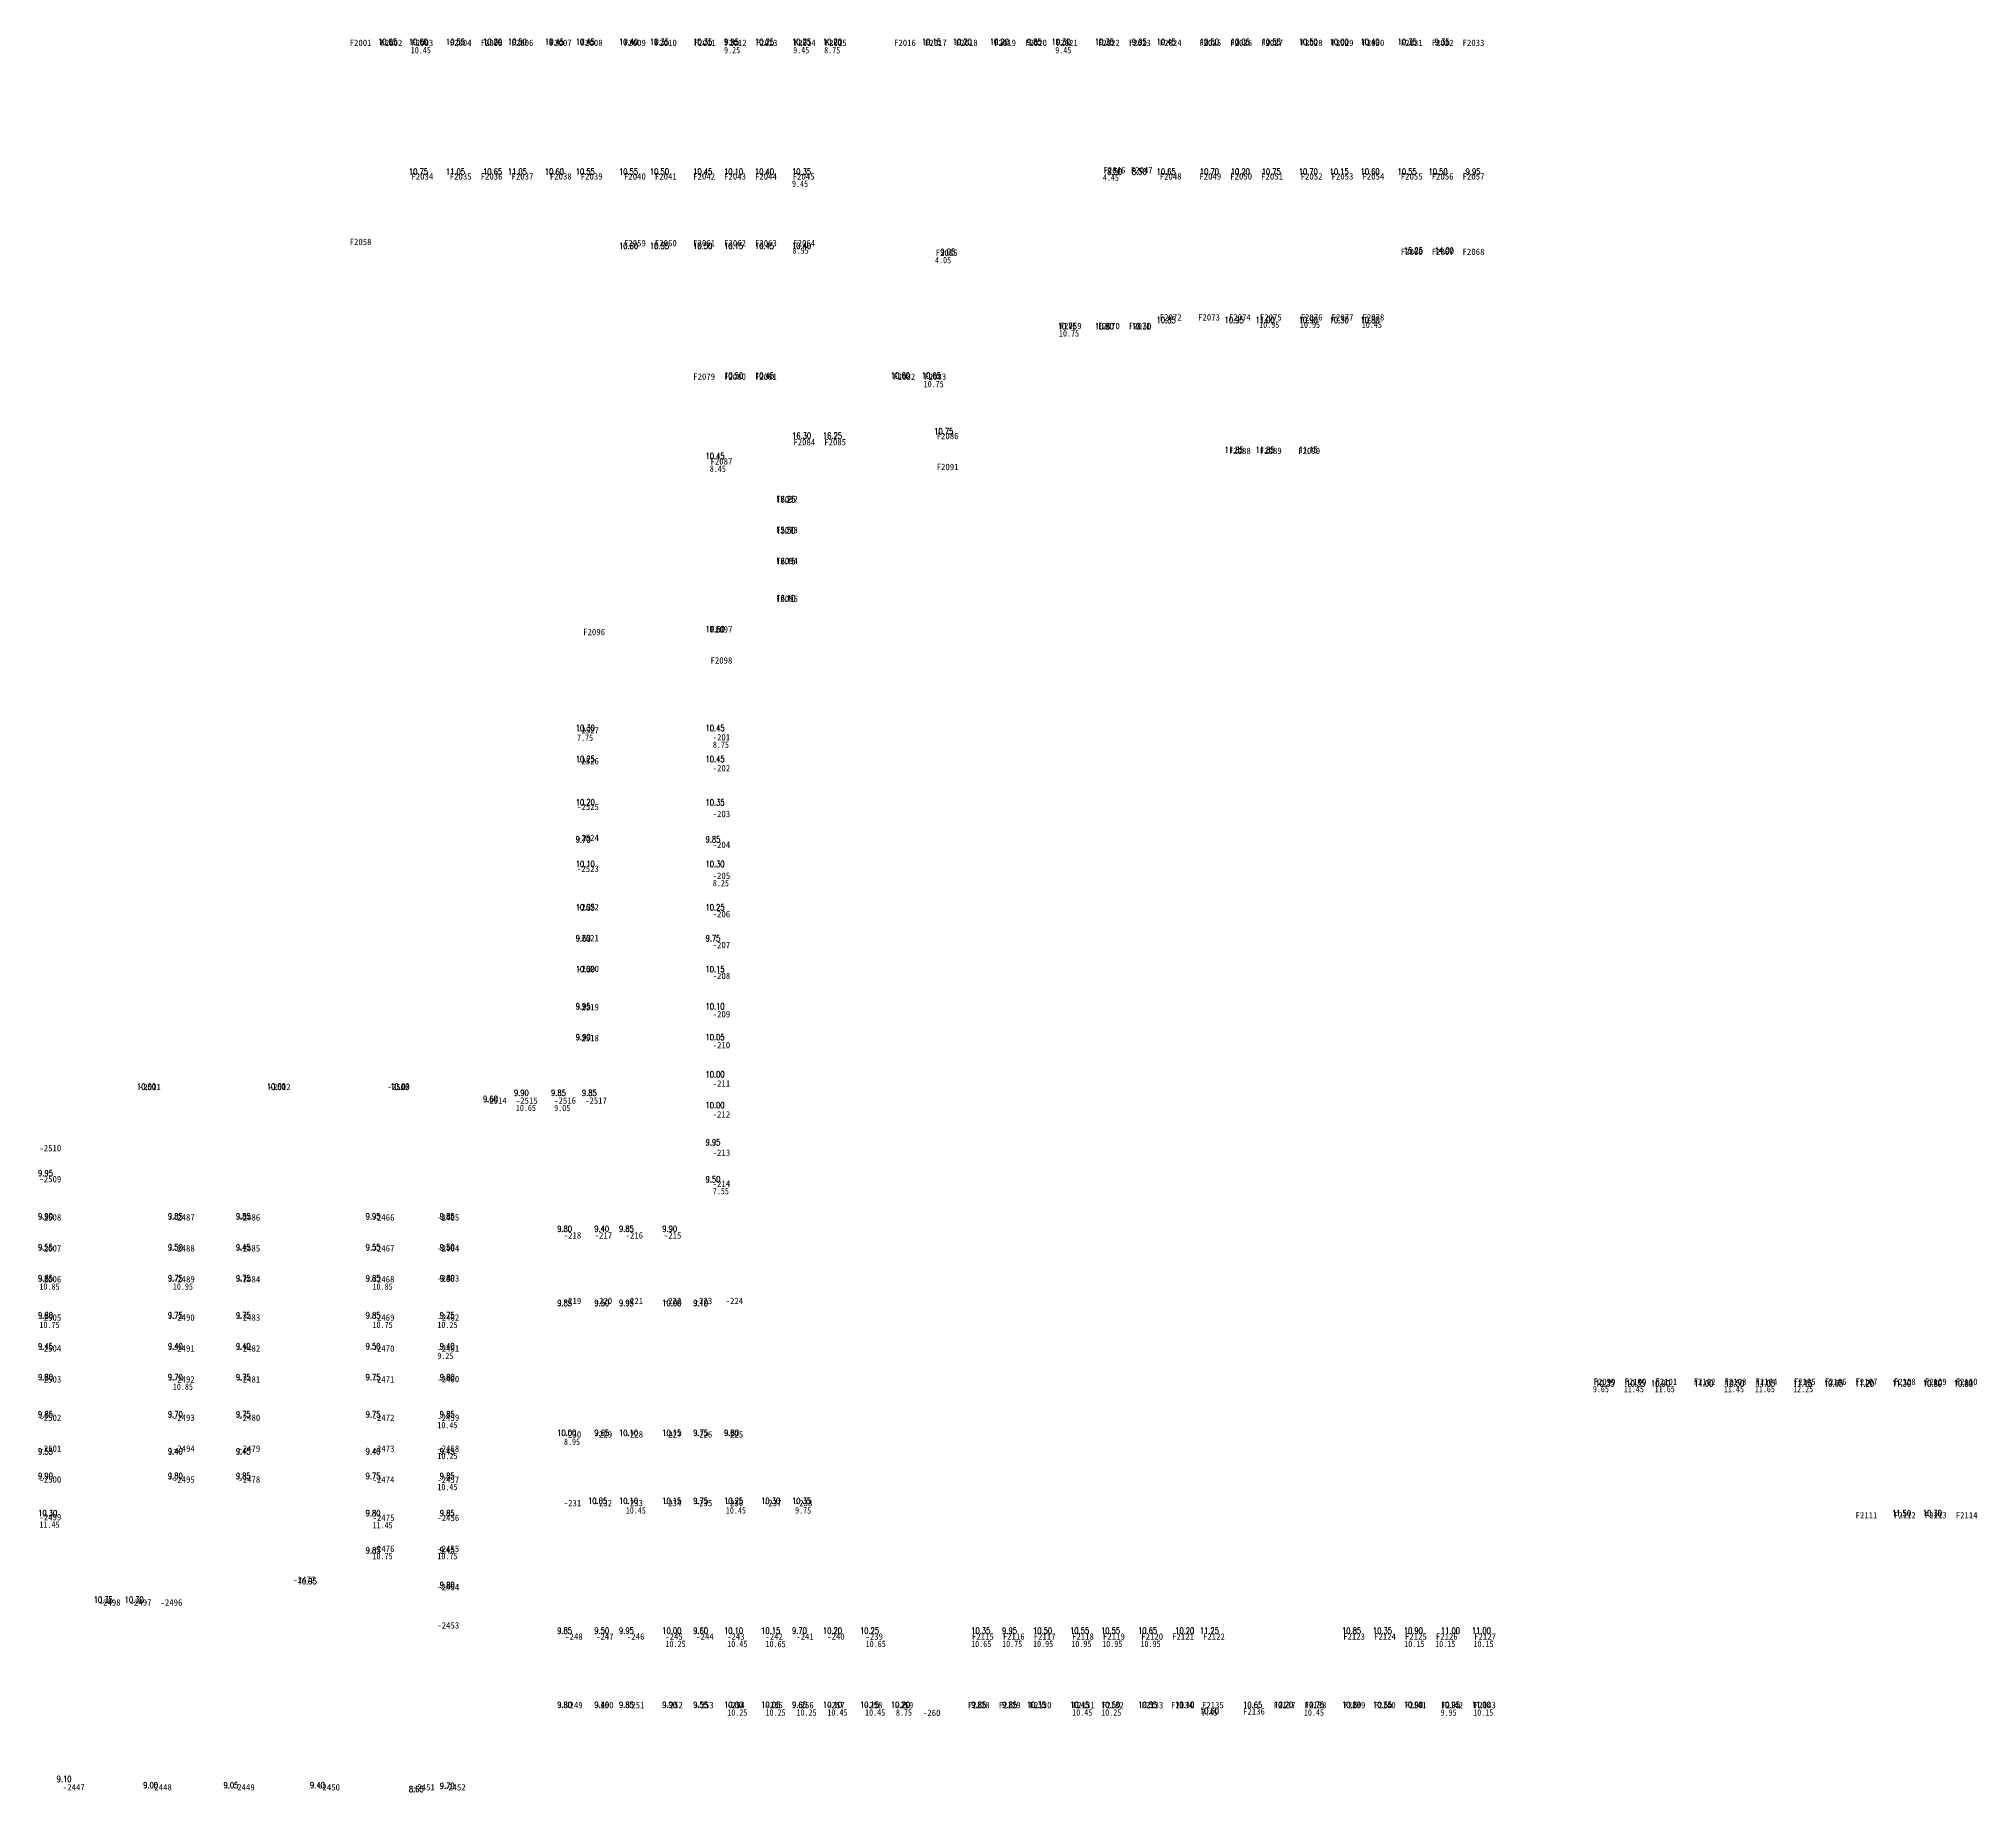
# Model space of a CAD drawing. Header units: millimetres. Extents: x 750450 to 1215890, y -2608 to 304071.
# Drawn here: x 1051268 to 1208112, y 145161 to 286981 of the extents above; entities that cross this region are included whole.
import ezdxf
from ezdxf.enums import TextEntityAlignment as Align

# ---------------------------------------------------------------- set-up
doc = ezdxf.new("R2010")
doc.units = ezdxf.units.MM
doc.header["$LTSCALE"] = 1000
for name, color, linetype in [('p-a-price-generated', 96, 'Continuous'), ('P_number', 120, 'Continuous'), ('P_price', 211, 'Continuous')]:
    doc.layers.add(name, color=color, linetype=linetype)
doc.styles.add('romand', font='romand.shx', dxfattribs={"width": 0.8})
doc.styles.add('华文细黑', font='STXIHEI.TTF')
doc.styles.add('黑体', font='simhei.ttf', dxfattribs={"width": 0.8})

msp = doc.modelspace()

# ---------------------------------------------------------------- texts
at = {"layer": 'p-a-price-generated', "style": 'romand', "width": 0.8}
for s, p in [('10.65', (1078716, 286481, 0)), ('10.60', (1081216, 286481, 0)), ('10.55', (1084216, 286481, 0)), ('10.20', (1087216, 286481, 0)), ('10.50', (1089216, 286481, 0)), ('10.45', (1092216, 286481, 0)), ('10.45', (1094716, 286481, 0)), ('10.40', (1098216, 286481, 0)), ('10.35', (1100716, 286481, 0)), ('10.35', (1104216, 286481, 0)), ('9.95', (1106716, 286481, 0)), ('10.25', (1109216, 286481, 0)), ('10.25', (1112216, 286481, 0)), ('10.20', (1114716, 286481, 0)), ('10.15', (1122716, 286481, 0)), ('10.20', (1125216, 286481, 0)), ('10.20', (1128216, 286481, 0)), ('9.85', (1131216, 286481, 0)), ('10.30', (1133216, 286481, 0)), ('10.35', (1136716, 286481, 0)), ('9.95', (1139716, 286481, 0)), ('10.45', (1141716, 286481, 0)), ('10.50', (1145216, 286481, 0)), ('10.05', (1147716, 286481, 0)), ('10.55', (1150216, 286481, 0)), ('10.50', (1153216, 286481, 0)), ('10.00', (1155716, 286481, 0)), ('10.40', (1158216, 286481, 0)), ('10.35', (1161216, 286481, 0)), ('9.35', (1164216, 286481, 0)), ('10.75', (1081216, 275981, 0)), ('11.05', (1084216, 275981, 0)), ('10.65', (1087216, 275981, 0)), ('11.05', (1089216, 275981, 0)), ('10.60', (1092216, 275981, 0)), ('10.55', (1094716, 275981, 0)), ('10.55', (1098216, 275981, 0)), ('10.50', (1100716, 275981, 0)), ('10.45', (1104216, 275981, 0)), ('10.10', (1106716, 275981, 0)), ('10.40', (1109216, 275981, 0)), ('10.35', (1112216, 275981, 0)), ('8.50', (1137716, 275981, 0)), ('8.50', (1139716, 275981, 0)), ('10.65', (1141716, 275981, 0)), ('10.70', (1145216, 275981, 0)), ('10.20', (1147716, 275981, 0)), ('10.75', (1150216, 275981, 0)), ('10.70', (1153216, 275981, 0)), ('10.15', (1155716, 275981, 0)), ('10.60', (1158216, 275981, 0)), ('10.55', (1161216, 275981, 0)), ('10.50', (1163716, 275981, 0)), ('9.95', (1166716, 275981, 0)), ('10.60', (1098216, 269981, 0)), ('10.55', (1100716, 269981, 0)), ('10.50', (1104216, 269981, 0)), ('10.15', (1106716, 269981, 0)), ('10.45', (1109216, 269981, 0)), ('10.40', (1112216, 269981, 0)), ('9.05', (1124216, 269481, 0)), ('15.25', (1161716, 269597, 0)), ('14.00', (1164216, 269597, 0)), ('10.75', (1133716, 263481, 0)), ('10.80', (1136716, 263481, 0)), ('10.30', (1139716, 263481, 0)), ('10.85', (1141716, 263981, 0)), ('10.95', (1147216, 263981, 0)), ('11.00', (1149716, 263981, 0)), ('10.90', (1153216, 263981, 0)), ('10.30', (1155716, 263981, 0)), ('10.80', (1158216, 263981, 0)), ('10.50', (1106716, 259481, 0)), ('10.45', (1109216, 259481, 0)), ('10.60', (1120216, 259481, 0)), ('10.65', (1122716, 259481, 0)), ('16.30', (1112216, 254625, 0)), ('16.25', (1114716, 254625, 0)), ('10.75', (1123716, 254981, 0)), ('10.45', (1105216, 252981, 0)), ('11.85', (1147216, 253481, 0)), ('11.85', (1149716, 253481, 0)), ('11.15', (1153216, 253481, 0)), ('16.25', (1110939, 249481, 0)), ('15.50', (1110939, 246981, 0)), ('16.15', (1110939, 244481, 0)), ('16.10', (1110939, 241481, 0)), ('10.60', (1105216, 238981, 0)), ('10.30', (1094716, 230981, 0)), ('10.45', (1105216, 230981, 0)), ('10.25', (1094716, 228481, 0)), ('10.45', (1105216, 228481, 0)), ('10.20', (1094716, 224981, 0)), ('10.35', (1105216, 224981, 0)), ('9.70', (1094716, 221981, 0)), ('9.85', (1105216, 221981, 0)), ('10.10', (1094716, 219981, 0)), ('10.30', (1105216, 219981, 0)), ('10.05', (1094716, 216481, 0)), ('10.25', (1105216, 216481, 0)), ('9.60', (1094716, 213981, 0)), ('9.75', (1105216, 213981, 0)), ('10.00', (1094716, 211481, 0)), ('10.15', (1105216, 211481, 0)), ('9.95', (1094716, 208481, 0)), ('10.10', (1105216, 208481, 0)), ('9.90', (1094716, 205981, 0)), ('10.05', (1105216, 205981, 0)), ('10.00', (1059216, 201981, 0)), ('10.00', (1069716, 201981, 0)), ('10.00', (1079716, 201981, 0)), ('10.00', (1105216, 202981, 0)), ('9.60', (1087216, 200981, 0)), ('9.90', (1089716, 201481, 0)), ('9.85', (1092716, 201481, 0)), ('9.85', (1095216, 201481, 0)), ('10.00', (1105216, 200481, 0)), ('9.95', (1105216, 197481, 0)), ('9.95', (1051216, 194981, 0)), ('9.50', (1105216, 194481, 0)), ('9.90', (1051216, 191481, 0)), ('9.85', (1061716, 191481, 0)), ('9.85', (1067216, 191481, 0)), ('9.95', (1077716, 191481, 0)), ('9.85', (1083716, 191481, 0)), ('9.80', (1093216, 190481, 0)), ('9.40', (1096216, 190481, 0)), ('9.85', (1098216, 190481, 0)), ('9.90', (1101716, 190481, 0)), ('9.55', (1051216, 188981, 0)), ('9.50', (1061716, 188981, 0)), ('9.45', (1067216, 188981, 0)), ('9.55', (1077716, 188981, 0)), ('9.50', (1083716, 188981, 0)), ('9.85', (1051216, 186481, 0)), ('9.75', (1061716, 186481, 0)), ('9.75', (1067216, 186481, 0)), ('9.85', (1077716, 186481, 0)), ('9.80', (1083716, 186481, 0)), ('9.80', (1051216, 183481, 0)), ('9.75', (1061716, 183481, 0)), ('9.75', (1067216, 183481, 0)), ('9.85', (1077716, 183481, 0)), ('9.75', (1083716, 183481, 0)), ('9.85', (1093216, 184481, 0)), ('9.50', (1096216, 184481, 0)), ('9.95', (1098216, 184481, 0)), ('10.00', (1101716, 184481, 0)), ('9.10', (1104216, 184481, 0)), ('9.45', (1051216, 180981, 0)), ('9.40', (1061716, 180981, 0)), ('9.40', (1067216, 180981, 0)), ('9.50', (1077716, 180981, 0)), ('9.40', (1083716, 180981, 0)), ('9.80', (1051216, 178481, 0)), ('9.70', (1061716, 178481, 0)), ('9.75', (1067216, 178481, 0)), ('9.75', (1077716, 178481, 0)), ('9.80', (1083716, 178481, 0)), ('10.35', (1177216, 177981, 0)), ('10.35', (1179716, 177981, 0)), ('10.90', (1181716, 177981, 0)), ('11.00', (1185216, 177981, 0)), ('10.50', (1187716, 177981, 0)), ('11.05', (1190216, 177981, 0)), ('11.15', (1193216, 177981, 0)), ('10.65', (1195716, 177981, 0)), ('11.20', (1198216, 177981, 0)), ('11.30', (1201216, 177981, 0)), ('10.80', (1203716, 177981, 0)), ('10.80', (1206216, 177981, 0)), ('9.85', (1051216, 175481, 0)), ('9.70', (1061716, 175481, 0)), ('9.75', (1067216, 175481, 0)), ('9.75', (1077716, 175481, 0)), ('9.85', (1083716, 175481, 0)), ('10.00', (1093216, 173981, 0)), ('9.65', (1096216, 173981, 0)), ('10.10', (1098216, 173981, 0)), ('10.15', (1101716, 173981, 0)), ('9.75', (1104216, 173981, 0)), ('9.80', (1106716, 173981, 0)), ('9.55', (1051216, 172481, 0)), ('9.40', (1061716, 172481, 0)), ('9.45', (1067216, 172481, 0)), ('9.40', (1077716, 172481, 0)), ('9.45', (1083716, 172481, 0)), ('9.90', (1051216, 170481, 0)), ('9.80', (1061716, 170481, 0)), ('9.85', (1067216, 170481, 0)), ('9.75', (1077716, 170481, 0)), ('9.85', (1083716, 170481, 0)), ('10.30', (1051216, 167481, 0)), ('9.80', (1077716, 167481, 0)), ('9.85', (1083716, 167481, 0)), ('10.05', (1095716, 168481, 0)), ('10.10', (1098216, 168481, 0)), ('10.15', (1101716, 168481, 0)), ('9.75', (1104216, 168481, 0)), ('10.25', (1106716, 168481, 0)), ('10.30', (1109716, 168481, 0)), ('10.35', (1112216, 168481, 0)), ('11.50', (1201216, 167481, 0)), ('10.30', (1203716, 167481, 0)), ('9.85', (1077716, 164481, 0)), ('9.45', (1083716, 164481, 0)), ('10.95', (1072216, 161981, 0)), ('9.80', (1083716, 161661, 0)), ('10.35', (1055716, 160481, 0)), ('10.30', (1058216, 160481, 0)), ('9.85', (1093216, 157981, 0)), ('9.50', (1096216, 157981, 0)), ('9.95', (1098216, 157981, 0)), ('10.00', (1101716, 157981, 0)), ('9.60', (1104216, 157981, 0)), ('10.10', (1106716, 157981, 0)), ('10.15', (1109716, 157981, 0)), ('9.70', (1112216, 157981, 0)), ('10.20', (1114716, 157981, 0)), ('10.25', (1117716, 157981, 0)), ('10.35', (1126716, 157981, 0)), ('9.95', (1129216, 157981, 0)), ('10.50', (1131716, 157981, 0)), ('10.55', (1134716, 157981, 0)), ('10.55', (1137216, 157981, 0)), ('10.65', (1140216, 157981, 0)), ('10.20', (1143216, 157981, 0)), ('11.25', (1145216, 157981, 0)), ('10.85', (1156716, 157981, 0)), ('10.35', (1159216, 157981, 0)), ('10.90', (1161716, 157981, 0)), ('11.00', (1164716, 157981, 0)), ('11.00', (1167216, 157981, 0)), ('9.80', (1093216, 151981, 0)), ('9.40', (1096216, 151981, 0)), ('9.85', (1098216, 151981, 0)), ('9.90', (1101716, 151981, 0)), ('9.55', (1104216, 151981, 0)), ('10.00', (1106716, 151981, 0)), ('10.05', (1109716, 151981, 0)), ('9.65', (1112216, 151981, 0)), ('10.10', (1114716, 151981, 0)), ('10.15', (1117716, 151981, 0)), ('10.20', (1120216, 151981, 0)), ('9.85', (1126716, 151981, 0)), ('9.85', (1129216, 151981, 0)), ('10.35', (1131216, 151981, 0)), ('10.45', (1134716, 151981, 0)), ('10.50', (1137216, 151981, 0)), ('10.55', (1140216, 151981, 0)), ('10.10', (1143216, 151981, 0)), ('10.65', (1148716, 151981, 0)), ('10.20', (1151216, 151981, 0)), ('10.75', (1153716, 151981, 0)), ('10.80', (1156716, 151981, 0)), ('10.35', (1159216, 151981, 0)), ('10.90', (1161716, 151981, 0)), ('10.95', (1164716, 151981, 0)), ('11.00', (1167216, 151981, 0)), ('10.60', (1145216, 151481, 0)), ('9.10', (1052716, 145981, 0)), ('9.00', (1059716, 145481, 0)), ('9.05', (1066216, 145481, 0)), ('9.40', (1073216, 145481, 0)), ('9.70', (1083716, 145429, 0)), ('8.65', (1081216, 145161, 0))]:
    msp.add_text(s, height=500, dxfattribs=at).set_placement(p)
at = {"layer": 'P_number', "style": '华文细黑'}
for s, p in [('F2001', (1077304, 286650, 0)), ('F2002', (1079804, 286650, 0)), ('F2003', (1082304, 286650, 0)), ('F2004', (1085404, 286650, 0)), ('F2005', (1087904, 286650, 0)), ('F2006', (1090404, 286650, 0)), ('F2007', (1093504, 286650, 0)), ('F2008', (1096004, 286650, 0)), ('F2009', (1099504, 286650, 0)), ('F2010', (1102004, 286650, 0)), ('F2011', (1105154, 286650, 0)), ('F2012', (1107654, 286650, 0)), ('F2013', (1110154, 286650, 0)), ('F2014', (1113254, 286650, 0)), ('F2015', (1115754, 286650, 0)), ('F2016', (1121354, 286650, 0)), ('F2017', (1123854, 286650, 0)), ('F2018', (1126354, 286650, 0)), ('F2019', (1129454, 286650, 0)), ('F2020', (1131954, 286650, 0)), ('F2021', (1134454, 286650, 0)), ('F2022', (1137854, 286650, 0)), ('F2023', (1140354, 286650, 0)), ('F2024', (1142854, 286650, 0)), ('F2025', (1146054, 286650, 0)), ('F2026', (1148554, 286650, 0)), ('F2027', (1151054, 286650, 0)), ('F2028', (1154254, 286650, 0)), ('F2029', (1156754, 286650, 0)), ('F2030', (1159254, 286650, 0)), ('F2031', (1162354, 286650, 0)), ('F2032', (1164854, 286650, 0)), ('F2033', (1167354, 286650, 0)), ('F2034', (1082304, 275850, 0)), ('F2035', (1085404, 275850, 0)), ('F2036', (1087904, 275850, 0)), ('F2037', (1090404, 275850, 0)), ('F2038', (1093504, 275850, 0)), ('F2039', (1096004, 275850, 0)), ('F2040', (1099504, 275850, 0)), ('F2041', (1102004, 275850, 0)), ('F2042', (1105104, 275850, 0)), ('F2043', (1107604, 275850, 0)), ('F2044', (1110104, 275850, 0)), ('F2045', (1113154, 275850, 0)), ('F2046', (1138304, 276350, 0)), ('F2047', (1140504, 276350, 0)), ('F2048', (1142854, 275850, 0)), ('F2049', (1146054, 275850, 0)), ('F2050', (1148554, 275850, 0)), ('F2051', (1151054, 275850, 0)), ('F2052', (1154254, 275850, 0)), ('F2053', (1156754, 275850, 0)), ('F2054', (1159254, 275850, 0)), ('F2055', (1162354, 275850, 0)), ('F2056', (1164854, 275850, 0)), ('F2057', (1167354, 275850, 0)), ('F2058', (1077304, 270550, 0)), ('F2059', (1099504, 270450, 0)), ('F2060', (1102004, 270450, 0)), ('F2061', (1105104, 270450, 0)), ('F2062', (1107604, 270450, 0)), ('F2063', (1110104, 270450, 0)), ('F2064', (1113204, 270450, 0)), ('F2065', (1124727, 269670, 0)), ('F2066', (1162354, 269750, 0)), ('F2067', (1164854, 269750, 0)), ('F2068', (1167354, 269750, 0)), ('F2069', (1134754, 263750, 0)), ('F2070', (1137854, 263750, 0)), ('F2071', (1140354, 263750, 0)), ('F2072', (1142854, 264450, 0)), ('F2073', (1145954, 264450, 0)), ('F2074', (1148454, 264450, 0)), ('F2075', (1150954, 264450, 0)), ('F2076', (1154254, 264450, 0)), ('F2077', (1156754, 264450, 0)), ('F2078', (1159254, 264450, 0)), ('F2079', (1105104, 259650, 0)), ('F2080', (1107604, 259650, 0)), ('F2081', (1110104, 259650, 0)), ('F2082', (1121304, 259650, 0)), ('F2083', (1123804, 259650, 0)), ('F2084', (1113204, 254350, 0)), ('F2085', (1115704, 254350, 0)), ('F2086', (1124804, 254850, 0)), ('F2087', (1106504, 252800, 0)), ('F2091', (1124804, 252350, 0)), ('F2088', (1148454, 253650, 0)), ('F2089', (1150954, 253650, 0)), ('F2090', (1154054, 253650, 0)), ('F2092', (1111804, 249750, 0)), ('F2093', (1111804, 247250, 0)), ('F2094', (1111804, 244750, 0)), ('F2095', (1111804, 241700, 0)), ('F2096', (1096204, 239000, 0)), ('F2097', (1106504, 239200, 0)), ('F2098', (1106504, 236700, 0)), ('-2527', (1095704, 231050, 0)), ('-201', (1106504, 230483)), ('-2526', (1095704, 228550, 0)), ('-202', (1106504, 227983)), ('-2525', (1095704, 224850, 0)), ('-203', (1106504, 224283)), ('-2524', (1095704, 222350, 0)), ('-204', (1106504, 221783)), ('-2523', (1095704, 219850)), ('-205', (1106504, 219283, 0)), ('-2522', (1095704, 216750, 0)), ('-206', (1106504, 216183)), ('-2521', (1095704, 214250)), ('-207', (1106504, 213683, 0)), ('-2520', (1095704, 211750, 0)), ('-208', (1106504, 211183, 0)), ('-2519', (1095704, 208650, 0)), ('-209', (1106504, 208083)), ('-2518', (1095704, 206150)), ('-210', (1106504, 205583, 0)), ('-2511', (1060260, 202200)), ('-2512', (1070760, 202200)), ('-2513', (1080360, 202200)), ('-211', (1106504, 202483)), ('-2514', (1088254, 201100)), ('-2515', (1090754, 201100, 0)), ('-2516', (1093854, 201100, 0)), ('-2517', (1096354, 201100, 0)), ('-212', (1106504, 199983, 0)), ('-2510', (1052204, 197250)), ('-213', (1106504, 196883)), ('-2509', (1052204, 194750, 0)), ('-214', (1106504, 194383)), ('-2508', (1052204, 191650, 0)), ('-2487', (1063004, 191650, 0)), ('-2486', (1068304, 191650, 0)), ('-2466', (1079162, 191650, 0)), ('-2465', (1084404, 191650, 0)), ('-218', (1094454, 190200)), ('-217', (1096954, 190200)), ('-216', (1099454, 190200, 0)), ('-215', (1102554, 190200, 0)), ('-2507', (1052204, 189150, 0)), ('-2488', (1063004, 189150, 0)), ('-2485', (1068304, 189150, 0)), ('-2467', (1079162, 189150, 0)), ('-2464', (1084404, 189150, 0)), ('-2506', (1052204, 186650, 0)), ('-2489', (1063004, 186650)), ('-2484', (1068304, 186650)), ('-2468', (1079162, 186650)), ('-2463', (1084404, 186717, 0)), ('-219', (1094454, 184900)), ('-220', (1096954, 184900)), ('-221', (1099454, 184900, 0)), ('-222', (1102554, 184900)), ('-223', (1105055, 184900, 0)), ('-224', (1107554, 184900)), ('-2505', (1052204, 183550, 0)), ('-2490', (1063004, 183550, 0)), ('-2483', (1068304, 183550, 0)), ('-2469', (1079162, 183550, 0)), ('-2462', (1084404, 183550, 0)), ('-2504', (1052204, 181050, 0)), ('-2491', (1063004, 181050, 0)), ('-2482', (1068304, 181050, 0)), ('-2470', (1079162, 181050, 0)), ('-2461', (1084404, 181050, 0)), ('-2503', (1052204, 178550, 0)), ('-2492', (1063004, 178550)), ('-2481', (1068304, 178550)), ('-2471', (1079162, 178550)), ('-2460', (1084404, 178568, 0)), ('F2099', (1177954, 178360, 0)), ('F2100', (1180454, 178360, 0)), ('F2101', (1182954, 178360, 0)), ('F2102', (1186054, 178360, 0)), ('F2103', (1188554, 178360, 0)), ('F2104', (1191054, 178360, 0)), ('F2105', (1194154, 178360, 0)), ('F2106', (1196654, 178360, 0)), ('F2107', (1199154, 178360, 0)), ('F2108', (1202254, 178360, 0)), ('F2109', (1204754, 178360, 0)), ('F2110', (1207254, 178360, 0)), ('-2502', (1052204, 175450, 0)), ('-2493', (1063004, 175450, 0)), ('-2480', (1068304, 175450, 0)), ('-2472', (1079162, 175450, 0)), ('-2459', (1084404, 175450, 0)), ('-230', (1094454, 174100, 0)), ('-229', (1096954, 174100, 0)), ('-228', (1099454, 174100)), ('-227', (1102554, 174100, 0)), ('-226', (1105054, 174100, 0)), ('-225', (1107554, 174100)), ('-2501', (1052204, 172950, 0)), ('-2494', (1063004, 172950, 0)), ('-2479', (1068304, 172950, 0)), ('-2473', (1079162, 172950, 0)), ('-2458', (1084404, 172950, 0)), ('-2500', (1052204, 170450, 0)), ('-2495', (1063004, 170450)), ('-2478', (1068304, 170450)), ('-2474', (1079162, 170450)), ('-2457', (1084404, 170439, 0)), ('-231', (1094454, 168550, 0)), ('-232', (1096954, 168550, 0)), ('-233', (1099454, 168550, 0)), ('-234', (1102554, 168550, 0)), ('-235', (1105054, 168550, 0)), ('-236', (1107554, 168550, 0)), ('-237', (1110654, 168550, 0)), ('-238', (1113154, 168550, 0)), ('F2113', (1204754, 167560, 0)), ('-2499', (1052204, 167400, 0)), ('-2475', (1079162, 167350, 0)), ('-2456', (1084404, 167350, 0)), ('F2111', (1199154, 167560, 0)), ('F2112', (1202254, 167560, 0)), ('F2114', (1207254, 167560, 0)), ('-2476', (1079162, 164850, 0)), ('-2455', (1084404, 164850, 0)), ('-2477', (1072754, 162350)), ('-2454', (1084404, 161750, 0)), ('-2498', (1057004, 160500)), ('-2497', (1059504, 160500)), ('-2496', (1062004, 160500)), ('-2453', (1084404, 158650, 0)), ('-248', (1094567, 157750, 0)), ('-247', (1097067, 157750, 0)), ('-246', (1099567, 157750, 0)), ('-245', (1102667, 157750, 0)), ('-244', (1105167, 157750, 0)), ('-243', (1107667, 157750, 0)), ('-242', (1110767, 157750, 0)), ('-241', (1113267, 157750, 0)), ('-240', (1115767, 157750, 0)), ('-239', (1118867, 157750, 0)), ('F2115', (1127654, 157750, 0)), ('F2116', (1130154, 157750, 0)), ('F2117', (1132654, 157750, 0)), ('F2118', (1135754, 157750, 0)), ('F2119', (1138254, 157750, 0)), ('F2120', (1141354, 157750, 0)), ('F2121', (1143854, 157750, 0)), ('F2122', (1146354, 157750, 0)), ('F2123', (1157692, 157750, 0)), ('F2124', (1160192, 157750, 0)), ('F2125', (1162692, 157750, 0)), ('F2126', (1165192, 157750, 0)), ('F2127', (1168292, 157750, 0)), ('-249', (1094567, 152200, 0)), ('-250', (1097067, 152200, 0)), ('-251', (1099567, 152200, 0)), ('-252', (1102667, 152200, 0)), ('-253', (1105167, 152200, 0)), ('-254', (1107667, 152200, 0)), ('-255', (1110767, 152200, 0)), ('-256', (1113267, 152200, 0)), ('-257', (1115767, 152200, 0)), ('-258', (1118817, 152200, 0)), ('-259', (1121317, 152200, 0)), ('F2128', (1127322, 152200, 0)), ('F2129', (1129822, 152200, 0)), ('F2130', (1132322, 152200, 0)), ('F2131', (1135826, 152200, 0)), ('F2132', (1138172, 152200, 0)), ('F2133', (1141373, 152200, 0)), ('F2134', (1143772, 152200, 0)), ('F2135', (1146272, 152200, 0)), ('F2137', (1152072, 152200, 0)), ('F2138', (1154572, 152200, 0)), ('F2139', (1157721, 152200, 0)), ('F2140', (1160172, 152200, 0)), ('F2141', (1162672, 152200, 0)), ('F2142', (1165627, 152200, 0)), ('F2143', (1168272, 152200, 0)), ('-260', (1123517, 151576, 0)), ('F2136', (1149595, 151700, 0)), ('-2447', (1054104, 145560)), ('-2448', (1061154, 145560, 0)), ('-2449', (1067854, 145560, 0)), ('-2450', (1074754, 145560, 0)), ('-2451', (1082430, 145560, 0)), ('-2452', (1084930, 145560, 0))]:
    msp.add_text(s, height=520, dxfattribs=at).set_placement(p, align=Align.MIDDLE)
at = {"layer": 'P_price', "style": '黑体', "width": 0.8}
for s, p in [('10.45', (1081363, 285800)), ('9.25', (1106713, 285800)), ('9.45', (1112313, 285800)), ('8.75', (1114813, 285800)), ('9.45', (1133513, 285800)), ('9.45', (1112213, 275000)), ('4.45', (1137363, 275500)), ('8.95', (1112263, 269600)), ('4.05', (1123786, 268820)), ('10.95', (1150013, 263600)), ('10.95', (1153313, 263600)), ('10.45', (1158313, 263600)), ('10.75', (1133813, 262900)), ('10.75', (1122863, 258800)), ('8.45', (1105563, 251950)), ('7.75', (1094817, 230200)), ('8.75', (1105810, 229633)), ('8.25', (1105810, 218433)), ('10.65', (1089867, 200250)), ('9.05', (1092967, 200250)), ('7.55', (1105810, 193527)), ('10.85', (1051317, 185800)), ('10.95', (1062117, 185800)), ('10.85', (1078275, 185800)), ('10.75', (1051317, 182700)), ('10.75', (1078275, 182700)), ('10.25', (1083517, 182700)), ('9.25', (1083517, 180200)), ('10.85', (1062117, 177700)), ('9.65', (1177013, 177510)), ('11.45', (1179513, 177510)), ('11.65', (1182013, 177510)), ('11.45', (1187613, 177510)), ('11.65', (1190113, 177510)), ('12.25', (1193213, 177510)), ('10.45', (1083517, 174600)), ('10.25', (1083517, 172100)), ('8.95', (1093760, 173250)), ('10.45', (1083517, 169589)), ('10.45', (1098760, 167700)), ('10.45', (1106860, 167700)), ('9.75', (1112460, 167700)), ('11.45', (1051317, 166550)), ('11.45', (1078275, 166500)), ('10.75', (1078275, 164000)), ('10.75', (1083517, 164000)), ('10.25', (1101973, 156900)), ('10.45', (1106973, 156900)), ('10.65', (1110073, 156894)), ('10.65', (1118173, 156900)), ('10.65', (1126713, 156900)), ('10.75', (1129213, 156900)), ('10.95', (1131713, 156900)), ('10.95', (1134813, 156900)), ('10.95', (1137313, 156900)), ('10.95', (1140413, 156900)), ('10.15', (1161752, 156900)), ('10.15', (1164252, 156900)), ('10.15', (1167352, 156900)), ('10.25', (1106973, 151350)), ('10.25', (1110073, 151350)), ('10.25', (1112573, 151350)), ('10.45', (1115073, 151350)), ('10.45', (1118123, 151350)), ('8.75', (1120623, 151350)), ('10.45', (1134886, 151350)), ('10.25', (1137232, 151350)), ('7.45', (1145332, 151350)), ('10.45', (1153632, 151350)), ('9.95', (1164687, 151344)), ('10.15', (1167332, 151350))]:
    msp.add_text(s, height=520, dxfattribs=at).set_placement(p)

doc.saveas('drawing.dxf')
